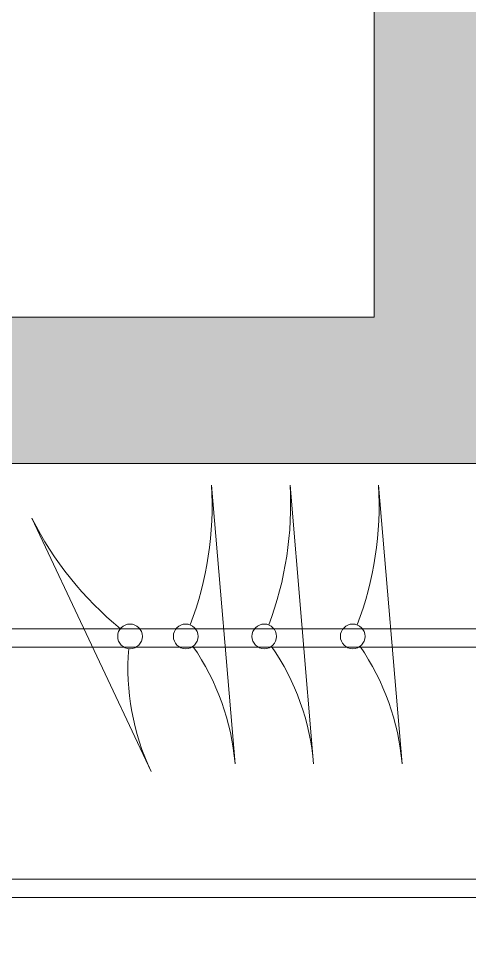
# Model space of a CAD drawing. Header units: inches. Extents: x 2744 to 7136, y -4349 to -2068.
# Drawn here: x 5896.8 to 5921.3, y -3908.8 to -3858 of the extents above; entities that cross this region are included whole.
import ezdxf

# ---------------------------------------------------------------- set-up
doc = ezdxf.new("R2010")
doc.units = ezdxf.units.IN
doc.header["$MEASUREMENT"] = 0
doc.linetypes.add('1', pattern=[0])
doc.layers.add('DIM', color=40, linetype='1', lineweight=0)
doc.layers.add('furniture', color=252, linetype='Continuous', lineweight=13)
doc.layers.add('HATCH', color=251, linetype='Continuous', lineweight=0, transparency=0.75)

# ---------------------------------------------------------------- blocks, each defined once
blk = doc.blocks.new('46u46 u')
at = {"layer": 'furniture', "color": 133, "lineweight": -2, "true_color": 0x84cdcc}
for p, q in [((1719223.223, 5855.25), (1719238.426, 5853.967)), ((1719223.223, 5850.425), (1719238.426, 5849.142)), ((1719223.223, 5846.144), (1719238.426, 5844.86)), ((1719222.809, 5841.561), (1719236.617, 5835.071))]:
    blk.add_line(p, q, dxfattribs=at)
for centre in [(1719230.175, 5852.559), (1719230.175, 5847.734), (1719230.175, 5843.453), (1719230.175, 5840.416)]:
    blk.add_circle(centre, 0.673, dxfattribs=at)
for centre, radius, start, end in [((1719222.13, 5842.103), 13.193, 55.3487, 85.2486), ((1719237.351, 5835.381), 18.617, 86.6903, 110.6016), ((1719222.13, 5837.277), 13.193, 55.3487, 85.2486), ((1719237.351, 5830.555), 18.617, 86.6903, 110.6016), ((1719222.13, 5832.996), 13.193, 55.3487, 85.2486), ((1719237.351, 5826.274), 18.617, 86.6903, 110.6016), ((1719228.437, 5853.494), 13.193, 244.7514, 274.6513), ((1719244.979, 5851.705), 18.617, 219.3984, 243.3097)]:
    blk.add_arc(centre, radius, start, end, dxfattribs=at)

msp = doc.modelspace()

# ---------------------------------------------------------------- hatches: boundary and pattern name
at = {"layer": 'HATCH', "true_color": 0xc7c8ca, "transparency": 33554687}
h = msp.add_hatch(color=9, dxfattribs=at)
h.dxf.hatch_style = 1
h.paths.add_polyline_path([(5522.145, -3854.301), (5418.145, -3854.301), (5418.145, -3871.917), (5426.145, -3871.917), (5426.145, -3862.301), (5514.145, -3862.301), (5514.145, -3920.106), (5522.145, -3920.106)])
h.paths.add_polyline_path([(5426.145, -3895.917), (5418.145, -3895.917), (5418.145, -3912.301), (5378.145, -3912.301), (5378.145, -4079.301), (5412.145, -4079.301), (5412.145, -4073.301), (5386.145, -4073.301), (5386.145, -3920.301), (5426.145, -3920.301)])
h.paths.add_polyline_path([(5448.145, -3914.301), (5426.145, -3914.301), (5426.145, -3920.301), (5448.145, -3920.301)])
h.paths.add_polyline_path([(5514.145, -3914.301), (5481.145, -3914.301), (5481.145, -3920.106), (5514.145, -3920.106)], flags=17)
h.paths.add_polyline_path([(5522.145, -3954.301), (5516.145, -3954.301), (5516.145, -4073.301), (5484.145, -4073.301), (5484.145, -4079.301), (5516.145, -4079.301), (5516.145, -4139.301), (5537.145, -4139.301), (5537.145, -4133.301), (5522.145, -4133.301)])
h.paths.add_polyline_path([(5386.145, -4079.301), (5378.145, -4079.301), (5378.145, -4144.301), (5386.145, -4144.301)])
h.paths.add_polyline_path([(5522.145, -4139.301), (5516.145, -4139.301), (5516.145, -4144.301), (5516.145, -4197.301), (5522.145, -4197.301)])
h.paths.add_polyline_path([(5657.145, -4038.301), (5752.145, -4038.301), (5752.145, -4031.301), (5645.145, -4031.301), (5645.145, -4075.301), (5651.145, -4075.301), (5651.145, -4133.301), (5631.145, -4133.301), (5631.145, -4139.301), (5651.145, -4139.301), (5651.145, -4197.301), (5657.145, -4197.301), (5657.145, -4191.301)])
h.paths.add_polyline_path([(5657.145, -4197.301), (5651.145, -4197.301), (5651.145, -4260.301), (5657.145, -4260.301)])
h.paths.add_polyline_path([(5819.145, -4191.301), (5794.145, -4191.301), (5794.145, -4143.301), (5792.145, -4143.301), (5792.145, -4031.301), (5786.145, -4031.301), (5786.145, -4142.301), (5783.145, -4142.301), (5783.145, -4191.301), (5722.145, -4191.301), (5722.145, -4197.301), (5722.145, -4260.301), (5858.145, -4260.301), (5858.145, -4197.301), (5852.145, -4197.301), (5852.145, -4224.301), (5852.145, -4252.301), (5822.145, -4252.301), (5728.145, -4252.301), (5728.145, -4197.301), (5819.145, -4197.301)])
h.paths.add_polyline_path([(5858.145, -4191.301), (5852.145, -4191.301), (5852.145, -4197.301), (5858.145, -4197.301)], flags=17)
h.paths.add_polyline_path([(5852.145, -4224.301), (5822.145, -4224.301), (5822.145, -4230.301), (5828.145, -4230.301), (5852.145, -4230.301)], flags=17)
h.paths.add_polyline_path([(5928.145, -4037.301), (5928.145, -4031.301), (5825.145, -4031.301), (5825.145, -4037.301), (5920.145, -4037.301), (5920.145, -4191.301), (5920.145, -4197.301), (5928.145, -4197.301), (5928.145, -4191.301)])
h.paths.add_polyline_path([(6026.145, -4037.301), (6018.145, -4037.301), (6018.145, -4085.301), (6026.145, -4085.301)])
h.paths.add_polyline_path([(6026.145, -3812.301), (5916.145, -3812.301), (5916.145, -3874.301), (5844.145, -3874.301), (5844.145, -3882.301), (5844.145, -3996.301), (5850.145, -3996.301), (5850.145, -3882.301), (5924.145, -3882.301), (5924.145, -3874.301), (5924.145, -3820.301), (6018.145, -3820.301), (6018.145, -3874.301), (5987.145, -3874.301), (5987.145, -3882.301), (6018.145, -3882.301), (6018.145, -4037.301), (6026.145, -4037.301)])
h.paths.add_polyline_path([(5844.145, -3874.301), (5792.145, -3874.301), (5792.145, -3861.409), (5786.145, -3861.409), (5786.145, -3863.301), (5786.145, -3876.301), (5780.145, -3876.301), (5780.145, -3915.301), (5733.145, -3915.301), (5733.145, -3887.301), (5727.145, -3887.301), (5727.145, -3915.301), (5727.145, -3921.301), (5778.145, -3921.301), (5778.145, -3965.301), (5792.145, -3965.301), (5792.145, -3916.301), (5798.145, -3916.301), (5798.145, -3882.301), (5844.145, -3882.301)])
h.paths.add_polyline_path([(5792.145, -3801.301), (5589.145, -3801.301), (5589.145, -3854.301), (5560.145, -3854.301), (5560.145, -3862.301), (5589.145, -3862.301), (5589.145, -3921.301), (5596.145, -3921.301), (5596.145, -3866.301), (5600.145, -3866.301), (5600.145, -3809.301), (5728.145, -3809.301), (5728.145, -3845.301), (5734.145, -3845.301), (5734.145, -3808.301), (5786.145, -3808.301), (5786.145, -3817.301), (5792.145, -3817.301)])
h.paths.add_polyline_path([(5811.145, -3959.301), (5792.145, -3959.301), (5792.145, -3965.301), (5811.145, -3965.301)], flags=17)

# ---------------------------------------------------------------- linework, layer by layer
at = {"layer": 'DIM', "color": 18, "true_color": 0x000000}
for p, q in [((5916.145, -3874.301), (5916.145, -3812.301)), ((5792.145, -3874.301), (5916.145, -3874.301)), ((5850.145, -3882.301), (5924.145, -3882.301)), ((5850.145, -3904.976, 0), (5956.012, -3904.971, 0)), ((5850.145, -3905.976, 0), (5956.013, -3905.971, 0))]:
    msp.add_line(p, q, dxfattribs=at)
at = {"layer": 'DIM', "color": 9, "true_color": 0xc7c8ca}
for p, q in [((5955.012, -3891.306), (5850.144, -3891.305)), ((5955.012, -3892.306), (5850.144, -3892.305))]:
    msp.add_line(p, q, dxfattribs=at)

# ---------------------------------------------------------------- block references
at = {"lineweight": 9, "xscale": -1, "rotation": 270}
msp.add_blockref('46u46 u', (62.411, -1723121.901), dxfattribs=at)

doc.saveas('drawing.dxf')
